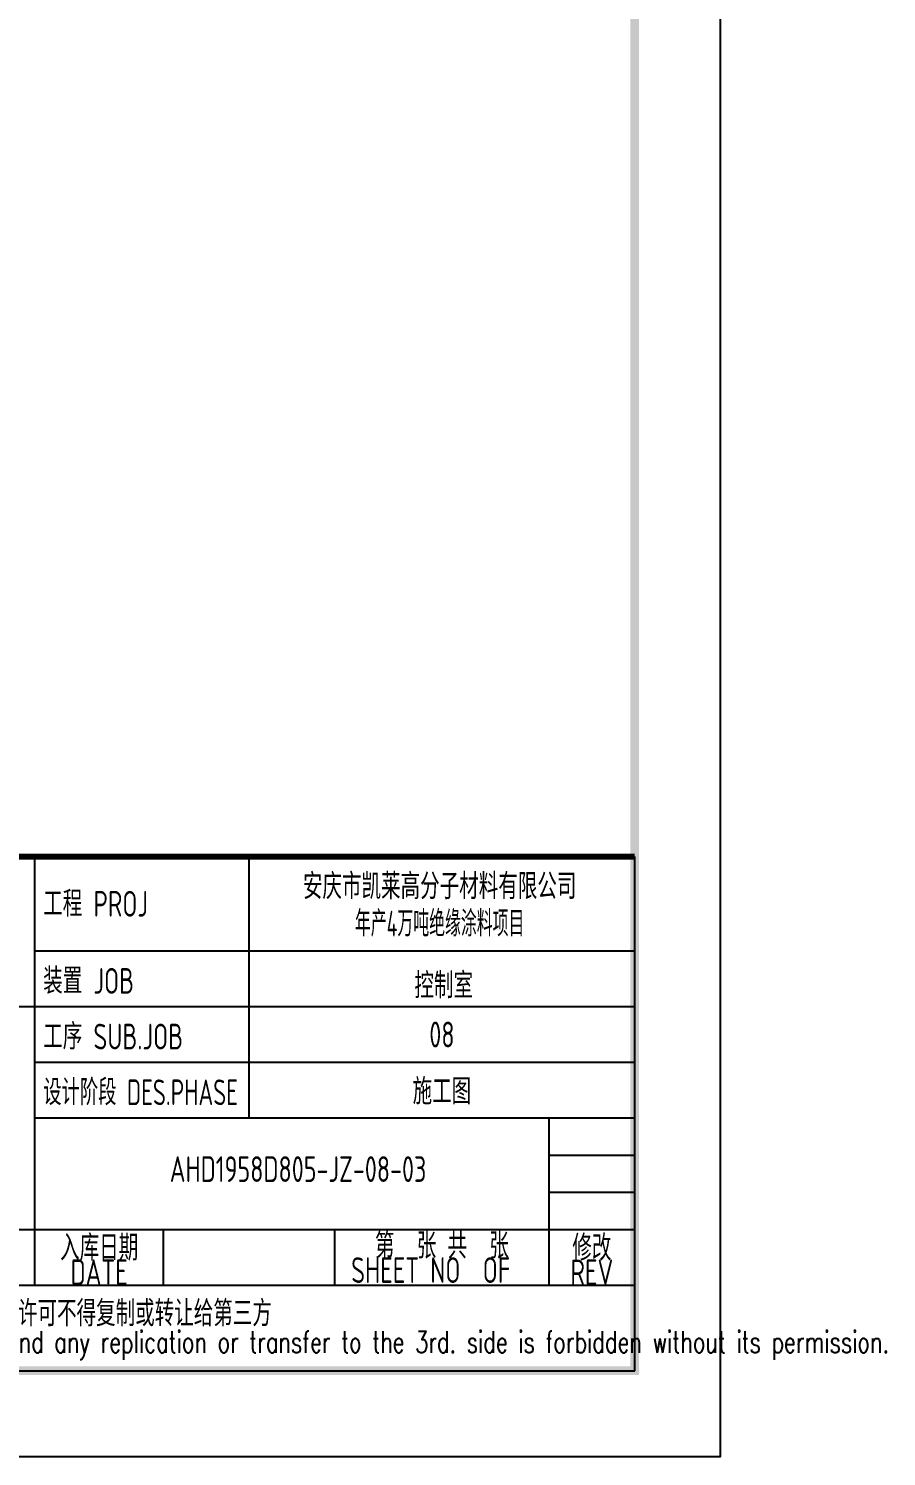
# Model space of a CAD drawing. Extents: x 5279878 to 5976284, y -275259 to -27697.
# Drawn here: x 5391652 to 5401665, y -275259 to -258594 of the extents above; entities that cross this region are included whole.
import ezdxf
from ezdxf.enums import TextEntityAlignment as Align

# ---------------------------------------------------------------- set-up
doc = ezdxf.new("R2010")
doc.units = 0
doc.header["$LTSCALE"] = 1000
doc.header["$MEASUREMENT"] = 0
doc.layers.get('0').update_dxf_attribs({"linetype": 'CONTINUOUS'})
doc.layers.add('PUB_TITLE', color=4, linetype='CONTINUOUS')
doc.styles.add('ECEC_TQ', font='txt_l.shx', dxfattribs={"bigfont": 'hztxt_l.shx'})
doc.styles.add('sceie', font='sceie.shx', dxfattribs={"width": 0.7, "bigfont": 'sceic.shx'})

msp = doc.modelspace()

# ---------------------------------------------------------------- linework, layer by layer
for p, q in [((5391726.8, -273258.6), (5391726.8, -268258.6)), ((5394226.8, -271308.6), (5394226.8, -268258.6)), ((5398726.8, -274258.6), (5398726.8, -268258.6)), ((5391726.8, -269358.6), (5398726.8, -269358.6)), ((5380726.8, -270008.6), (5391726.8, -270008.6)), ((5391726.8, -270008.6), (5398726.8, -270008.6)), ((5391726.8, -270658.6), (5398726.8, -270658.6)), ((5391726.8, -271308.6), (5398726.8, -271308.6)), ((5397726.8, -273258.6), (5397726.8, -271308.6)), ((5397726.8, -271741.9), (5398726.8, -271741.9)), ((5397726.8, -272175.3), (5398726.8, -272175.3)), ((5386226.8, -272608.6), (5398726.8, -272608.6)), ((5393226.8, -273258.6), (5393226.8, -272608.6)), ((5395226.8, -273258.6), (5395226.8, -272608.6)), ((5380726.8, -273258.6), (5398726.8, -273258.6)), ((5380726.8, -274258.6), (5398726.8, -274258.6))]:
    msp.add_line(p, q)
at = {"const_width": 70}
msp.add_lwpolyline([(5398726.8, -268258.6), (5380726.8, -268258.6)], dxfattribs=at)
at = {"layer": 'PUB_TITLE', "color": 4}
msp.add_lwpolyline([(5315626.8, -275258.6), (5399726.8, -275258.6), (5399726.8, -215858.6), (5315626.8, -215858.6)], close=True, dxfattribs=at)
at = {"layer": 'PUB_TITLE', "color": 4, "const_width": 100}
msp.add_lwpolyline([(5318126.8, -274258.6), (5398726.8, -274258.6), (5398726.8, -216858.6), (5318126.8, -216858.6)], close=True, dxfattribs=at)

# ---------------------------------------------------------------- texts
for s, height, style, width, p in [('安庆市凯莱高分子材料有限公司', 300, 'sceie', 0.8, (5396450.5, -268588.4)), ('年产4万吨绝缘涂料项目', 300, 'sceie', 0.65, (5396450.5, -269023.4)), ('控制室', 300, 'sceie', 0.8, (5396498.3, -269744.6)), ('08', 300, 'sceie', 0.8, (5396476.8, -270333.6)), ('施工图', 300, 'sceie', 0.8, (5396476.8, -270983.6)), ('第  张 共  张', 300, 'sceie', 0.8, (5396476.8, -272783.6)), ('入库日期', 300, 'sceie', 0.8, (5392476.8, -272808.6)), ('修改', 300, 'sceie', 0.8, (5398226.8, -272808.6)), ('DATE', 300, 'sceie', 0.8, (5392476.8, -273108.6)), ('SHEET NO  OF  ', 300, 'sceie', 0.8, (5396476.8, -273083.6)), ('REV', 300, 'sceie', 0.8, (5398226.8, -273108.6)), ('本文件专有权属安徽华东化工医药工程有限责任公司所有,未经许可不得复制或转让给第三方', 300, 'sceie', 0.8, (5389897.9, -273607.5)), ('The proprietary right of this document belongs to Anhui Huadong Chemical And Medical Engineering  Co.,Ltd.  and any replication or transfer to the 3rd. side is forbidden without its permission. ', 250, 'ECEC_TQ', 0.72, (5389726.8, -273958.6))]:
    msp.add_text(s, height=height, dxfattribs=dict(style=style, width=width)).set_placement(p, align=Align.MIDDLE)
at = {"style": 'sceie'}
for s, width, p in [('工程 PROJ', 0.8, (5391823.7, -268958.6)), ('装置 JOB', 0.8, (5391823.7, -269858.6)), ('工序 SUB.JOB', 0.8, (5391823.7, -270508.6)), ('设计阶段 DES.PHASE', 0.75, (5391823.7, -271158.6))]:
    msp.add_text(s, height=300, dxfattribs=dict(at, width=width)).set_placement(p)
at = {"style": 'sceie', "width": 0.8}
msp.add_attdef('AHD1958D805-JZ-08-03', text='200320-02-040', height=300, dxfattribs=at).set_placement((5394797.6, -271904.9), align=Align.MIDDLE)

doc.saveas('drawing.dxf')
